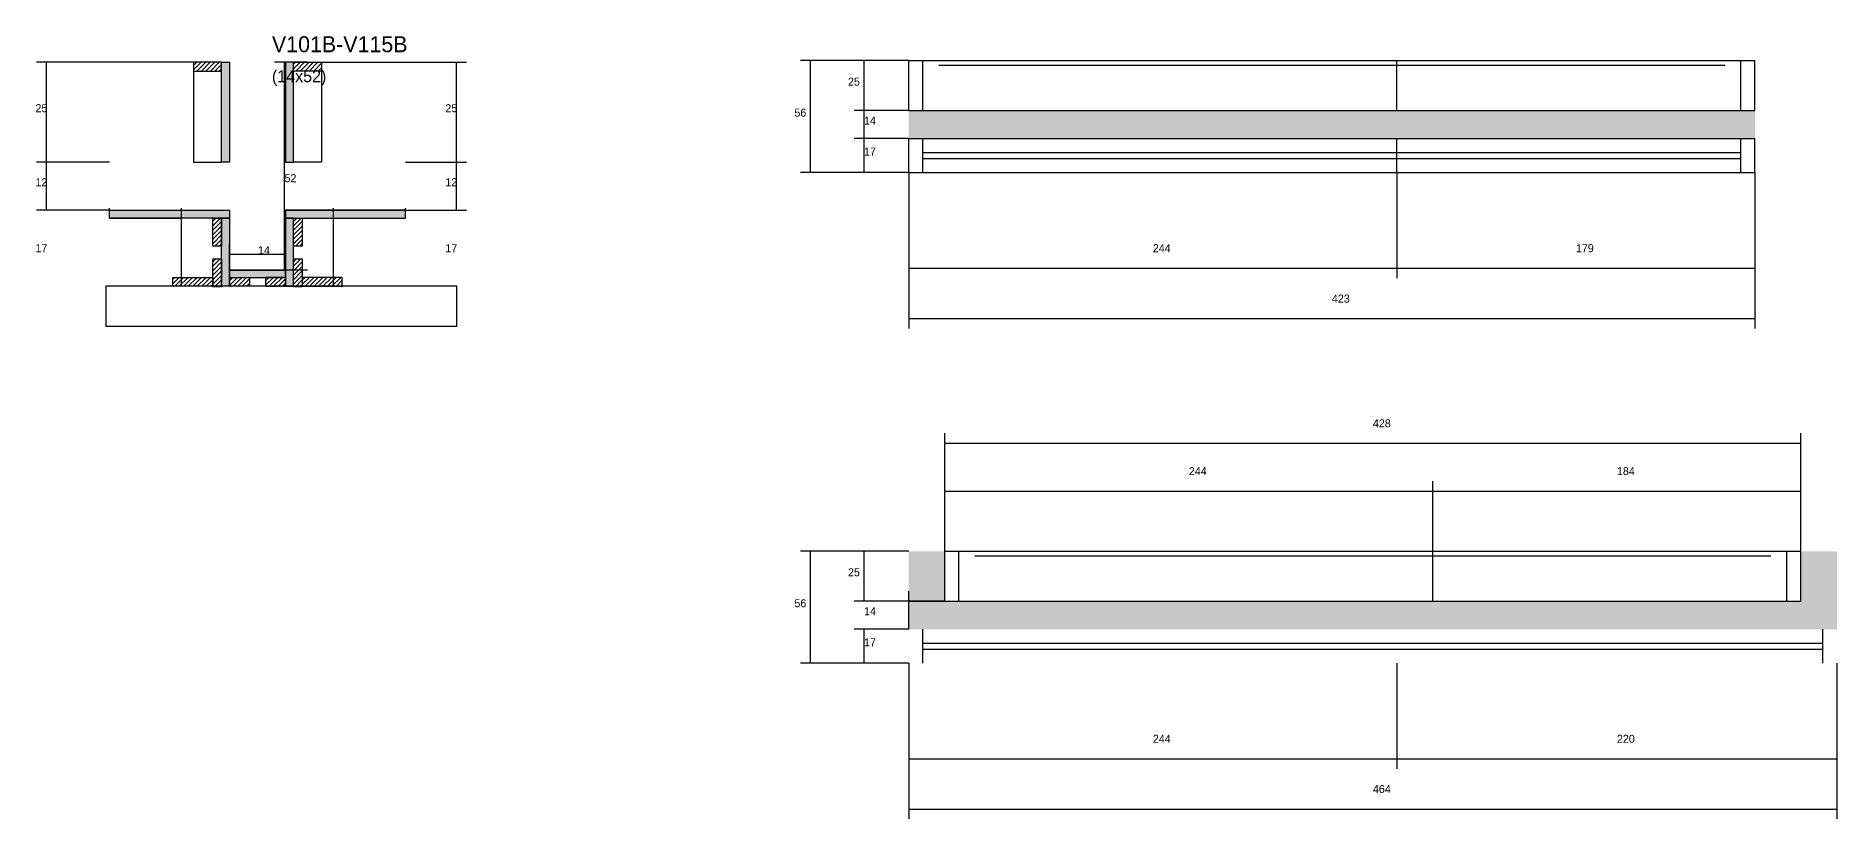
# Model space of a CAD drawing. Header units: metres. Extents: x 230 to 4258, y -1006 to 278.
# Drawn here: x 3357 to 4258, y -185 to 207 of the extents above; entities that cross this region are included whole.
import ezdxf

# ---------------------------------------------------------------- set-up
doc = ezdxf.new("R2010")
doc.units = ezdxf.units.M
for name, color, linetype in [('COTA', 241, 'Continuous'), ('Hachura', 253, 'Continuous'), ('Madeira', 126, 'Continuous'), ('Painéis', 200, 'Continuous'), ('SARR_2.2x7', 40, 'Continuous'), ('Texto Seção', 7, 'Continuous')]:
    doc.layers.add(name, color=color, linetype=linetype)

msp = doc.modelspace()

# ---------------------------------------------------------------- hatches: boundary and pattern name
at = {"layer": 'COTA'}
h = msp.add_hatch(dxfattribs=at)
h.set_pattern_fill('AR-CONC', scale=0.03)
h.paths.add_polyline_path([(3793.6, 169.3), (3793.6, 155.3), (4216.6, 155.3), (4216.6, 169.3)])
h = msp.add_hatch(dxfattribs=at)
h.set_pattern_fill('AR-CONC', scale=0.03)
h.paths.add_polyline_path([(4239.6, -76.1), (3811.6, -76.1), (3811.6, -51.1), (3793.6, -51.1), (3793.6, -90.1), (4257.6, -90.1), (4257.6, -51.1), (4239.6, -51.1)])
at = {"layer": 'Hachura'}
h = msp.add_hatch(dxfattribs=at)
h.set_pattern_fill('ANSI31', scale=0.5)
h.paths.add_polyline_path([(3450, 189.1), (3450, 193.5), (3450, 193.5), (3436, 193.5), (3436, 193.5), (3436, 189.1), (3436, 189.1), (3450, 189.1)])
h = msp.add_hatch(color=8, dxfattribs=at)
h.dxf.hatch_style = 1
h.paths.add_polyline_path([(3454, 193.5), (3450, 193.5), (3450, 143.5), (3454, 143.5)])
h = msp.add_hatch(color=8, dxfattribs=at)
h.dxf.hatch_style = 1
h.paths.add_polyline_path([(3486, 193.5), (3482, 193.5), (3482, 143.5), (3486, 143.5)])
h = msp.add_hatch(dxfattribs=at)
h.set_pattern_fill('ANSI31', scale=0.5)
h.paths.add_polyline_path([(3486, 189.1), (3486, 193.5), (3486, 193.5), (3500, 193.5), (3500, 193.5), (3500, 189.1), (3500, 189.1), (3486, 189.1)])
h = msp.add_hatch(color=8, dxfattribs=at)
h.dxf.hatch_style = 1
h.paths.add_polyline_path([(3394, 115.5), (3394, 119.5), (3394, 119.5), (3454, 119.5), (3454, 119.5), (3454, 115.5), (3454, 115.5), (3394, 115.5)])
h = msp.add_hatch(color=8, dxfattribs=at)
h.dxf.hatch_style = 1
h.paths.add_polyline_path([(3542, 115.5), (3542, 119.5), (3542, 119.5), (3482, 119.5), (3482, 119.5), (3482, 115.5), (3482, 115.5), (3542, 115.5)])
h = msp.add_hatch(dxfattribs=at)
h.set_pattern_fill('ANSI31', scale=0.5)
h.paths.add_polyline_path([(3450, 101.5), (3445.6, 101.5), (3445.6, 101.5), (3445.6, 115.5), (3445.6, 115.5), (3450, 115.5), (3450, 115.5), (3450, 101.5)])
h = msp.add_hatch(color=8, dxfattribs=at)
h.dxf.hatch_style = 1
h.paths.add_polyline_path([(3450, 81.5), (3454, 81.5), (3454, 115.5), (3450, 115.5)])
h = msp.add_hatch(color=8, dxfattribs=at)
h.dxf.hatch_style = 1
h.paths.add_polyline_path([(3486, 115.5), (3482, 115.5), (3482, 89.5), (3482, 81.5), (3486, 81.5)])
h = msp.add_hatch(dxfattribs=at)
h.set_pattern_fill('ANSI31', scale=0.5)
h.paths.add_polyline_path([(3490.4, 101.5), (3486, 101.5), (3486, 101.5), (3486, 115.5), (3486, 115.5), (3490.4, 115.5), (3490.4, 115.5), (3490.4, 101.5)])
h = msp.add_hatch(dxfattribs=at)
h.set_pattern_fill('ANSI31', scale=0.5)
h.paths.add_polyline_path([(3450, 81.2), (3445.6, 81.2), (3445.6, 81.2), (3445.6, 95.2), (3445.6, 95.2), (3450, 95.2), (3450, 95.2), (3450, 81.2)])
h = msp.add_hatch(dxfattribs=at)
h.set_pattern_fill('ANSI31', scale=0.5)
h.paths.add_polyline_path([(3490.4, 81.2), (3486, 81.2), (3486, 81.2), (3486, 95.2), (3486, 95.2), (3490.4, 95.2), (3490.4, 95.2), (3490.4, 81.2)])
h = msp.add_hatch(dxfattribs=at)
h.set_pattern_fill('ANSI31', scale=0.5)
h.paths.add_polyline_path([(3425.6, 81.5), (3425.6, 85.9), (3425.6, 85.9), (3445.6, 85.9), (3445.6, 85.9), (3445.6, 81.5), (3445.6, 81.5), (3425.6, 81.5)])
h = msp.add_hatch(color=8, dxfattribs=at)
h.dxf.hatch_style = 1
h.paths.add_polyline_path([(3482, 85.9), (3482, 89.5), (3482, 89.5), (3454, 89.5), (3454, 89.5), (3454, 85.9), (3454, 85.9), (3482, 85.9)])
h = msp.add_hatch(dxfattribs=at)
h.set_pattern_fill('ANSI31', scale=0.5)
h.paths.add_polyline_path([(3454, 81.5), (3454, 85.9), (3454, 85.9), (3464, 85.9), (3464, 85.9), (3464, 81.5), (3464, 81.5), (3454, 81.5)])
h = msp.add_hatch(dxfattribs=at)
h.set_pattern_fill('ANSI31', scale=0.5)
h.paths.add_polyline_path([(3482, 81.5), (3482, 85.9), (3482, 85.9), (3472, 85.9), (3472, 85.9), (3472, 81.5), (3472, 81.5), (3482, 81.5)])
h = msp.add_hatch(dxfattribs=at)
h.set_pattern_fill('ANSI31', scale=0.5)
h.paths.add_polyline_path([(3510.4, 81.5), (3510.4, 85.9), (3510.4, 85.9), (3490.4, 85.9), (3490.4, 85.9), (3490.4, 81.5), (3490.4, 81.5), (3510.4, 81.5)])

# ---------------------------------------------------------------- linework, layer by layer
at = {"layer": 'COTA'}
for p, q in [((3436, 193.5), (3357.5, 193.5)), ((3362.5, 143.5), (3362.5, 193.5)), ((3493, 193.5), (3476.5, 193.5)), ((3481.5, 89.5), (3481.5, 193.5)), ((3500, 193.5), (3572.4, 193.5)), ((3567.4, 143.5), (3567.4, 193.5)), ((3793.6, 194.3), (3739.4, 194.3)), ((3744.4, 138.3), (3744.4, 194.3)), ((3793.6, 194.3), (3766.2, 194.3)), ((3771.2, 169.3), (3771.2, 194.3)), ((3793.6, 169.3), (3766.2, 169.3)), ((3793.6, 169.3), (3766.2, 169.3)), ((3771.2, 155.3), (3771.2, 169.3)), ((3793.6, 155.3), (3766.2, 155.3)), ((3793.6, 155.3), (3766.2, 155.3)), ((3771.2, 138.3), (3771.2, 155.3)), ((3394, 143.5), (3357.5, 143.5)), ((3394, 143.5), (3357.5, 143.5)), ((3362.5, 119.5), (3362.5, 143.5)), ((3542, 143.5), (3572.4, 143.5)), ((3542, 143.5), (3572.4, 143.5)), ((3567.4, 119.5), (3567.4, 143.5)), ((3793.6, 138.3), (3739.4, 138.3)), ((3793.6, 138.3), (3766.2, 138.3)), ((3793.6, 138.3), (3793.6, 85.5)), ((3793.6, 138.3), (3793.6, 60.3)), ((4037.6, 138.3), (4037.6, 85.5)), ((4037.6, 138.3), (4037.6, 85.5)), ((4216.6, 138.3), (4216.6, 85.5)), ((4216.6, 138.3), (4216.6, 60.3)), ((3394, 119.5), (3357.5, 119.5)), ((3394, 115.5), (3394, 120.5)), ((3430, 81.5), (3430, 120.5)), ((3506, 81.5), (3506, 120.5)), ((3542, 115.5), (3542, 120.5)), ((3542, 119.5), (3572.4, 119.5)), ((3394, 115.5), (3430, 115.5)), ((3506, 115.5), (3542, 115.5)), ((3454, 81.5), (3454, 102.5)), ((3482, 81.5), (3482, 102.5)), ((3454, 97.5), (3482, 97.5)), ((3793.6, 90.5), (4037.6, 90.5)), ((4037.6, 90.5), (4216.6, 90.5)), ((3493, 89.5), (3476.5, 89.5)), ((3793.6, 65.3), (4216.6, 65.3)), ((3811.6, -51.1), (3811.6, 7.9)), ((3811.6, 2.9), (4239.6, 2.9)), ((4239.6, -51.1), (4239.6, 7.9)), ((3811.6, -51.1), (3811.6, -16)), ((4055.6, -51.1), (4055.6, -16)), ((4055.6, -51.1), (4055.6, -16)), ((4239.6, -51.1), (4239.6, -16)), ((3811.6, -21), (4055.6, -21)), ((4055.6, -21), (4239.6, -21)), ((3793.6, -51.1), (3739.4, -51.1)), ((3744.4, -107.1), (3744.4, -51.1)), ((3793.6, -51.1), (3766.2, -51.1)), ((3771.2, -76.1), (3771.2, -51.1)), ((3793.6, -90.1), (3793.6, -71.1)), ((3811.6, -76.1), (3811.6, -71.1)), ((3811.6, -76.1), (3766.2, -76.1)), ((3793.6, -76.1), (3811.6, -76.1)), ((3793.6, -90.1), (3766.2, -90.1)), ((3771.2, -107.1), (3771.2, -90.1)), ((3793.6, -107.1), (3739.4, -107.1)), ((3793.6, -107.1), (3766.2, -107.1)), ((3793.6, -107.1), (3793.6, -159.9)), ((3793.6, -107.1), (3793.6, -185)), ((4037.6, -107.1), (4037.6, -159.9)), ((4037.6, -107.1), (4037.6, -159.9)), ((4257.6, -107.1), (4257.6, -159.9)), ((4257.6, -107.1), (4257.6, -185)), ((3793.6, -154.9), (4037.6, -154.9)), ((4037.6, -154.9), (4257.6, -154.9)), ((3793.6, -180), (4257.6, -180))]:
    msp.add_line(p, q, dxfattribs=at)
at = {"layer": 'Madeira'}
for points in [[(3450, 189.1), (3450, 193.5), (3436, 193.5), (3436, 189.1)], [(3450, 193.5), (3436, 193.5), (3436, 143.5), (3450, 143.5)], [(3486, 189.1), (3486, 193.5), (3500, 193.5), (3500, 189.1)], [(3486, 193.5), (3500, 193.5), (3500, 143.5), (3486, 143.5)], [(3450, 101.5), (3445.6, 101.5), (3445.6, 115.5), (3450, 115.5)], [(3490.4, 101.5), (3486, 101.5), (3486, 115.5), (3490.4, 115.5)], [(3450, 81.2), (3445.6, 81.2), (3445.6, 95.2), (3450, 95.2)], [(3490.4, 81.2), (3486, 81.2), (3486, 95.2), (3490.4, 95.2)], [(3392.1, 61.5), (3567.7, 61.5), (3567.7, 81.5), (3392.1, 81.5)], [(3425.6, 81.5), (3425.6, 85.9), (3445.6, 85.9), (3445.6, 81.5)], [(3454, 81.5), (3454, 85.9), (3464, 85.9), (3464, 81.5)], [(3482, 81.5), (3482, 85.9), (3472, 85.9), (3472, 81.5)], [(3510.4, 81.5), (3510.4, 85.9), (3490.4, 85.9), (3490.4, 81.5)]]:
    msp.add_lwpolyline(points, close=True, dxfattribs=at)
at = {"layer": 'Painéis'}
for p, q in [((3793.6, 194.3), (4216.6, 194.3)), ((3793.6, 169.3), (3793.6, 194.3)), ((4037.6, 169.3), (4037.6, 194.3)), ((4216.6, 169.3), (4216.6, 194.3)), ((3793.6, 169.3), (4216.6, 169.3)), ((3793.6, 155.3), (4216.6, 155.3)), ((3793.6, 138.3), (3793.6, 155.3)), ((4037.6, 138.3), (4037.6, 155.3)), ((4216.6, 138.3), (4216.6, 155.3)), ((3793.6, 138.3), (4216.6, 138.3)), ((3394, 119.5), (3454, 119.5)), ((3482, 119.5), (3542, 119.5)), ((3454, 89.5), (3482, 89.5)), ((3811.6, -51.1), (4239.6, -51.1)), ((3811.6, -76.1), (3811.6, -51.1)), ((4055.6, -76.1), (4055.6, -51.1)), ((4239.6, -76.1), (4239.6, -51.1)), ((3811.6, -76.1), (4239.6, -76.1))]:
    msp.add_line(p, q, dxfattribs=at)
for points in [[(3450, 193.5), (3454, 193.5), (3454, 143.5), (3450, 143.5)], [(3486, 193.5), (3482, 193.5), (3482, 143.5), (3486, 143.5)], [(3394, 115.5), (3394, 119.5), (3454, 119.5), (3454, 115.5)], [(3542, 115.5), (3542, 119.5), (3482, 119.5), (3482, 115.5)], [(3450, 115.5), (3454, 115.5), (3454, 81.5), (3450, 81.5)], [(3486, 115.5), (3482, 115.5), (3482, 81.5), (3486, 81.5)], [(3482, 85.9), (3482, 89.5), (3454, 89.5), (3454, 85.9)]]:
    msp.add_lwpolyline(points, close=True, dxfattribs=at)
at = {"layer": 'SARR_2.2x7'}
for p, q in [((3800.6, 169.3), (3800.6, 194.3)), ((3808.6, 192.1), (4037.6, 192.1)), ((4037.6, 192.1), (4201.6, 192.1)), ((4209.6, 169.3), (4209.6, 194.3)), ((3800.6, 138.3), (3800.6, 155.3)), ((4209.6, 138.3), (4209.6, 155.3)), ((3800.6, 148.3), (4037.6, 148.3)), ((3800.6, 145.3), (4037.6, 145.3)), ((4037.6, 148.3), (4209.6, 148.3)), ((4037.6, 145.3), (4209.6, 145.3)), ((3818.6, -76.1), (3818.6, -51.1)), ((3826.6, -53.3), (4055.6, -53.3)), ((4055.6, -53.3), (4224.6, -53.3)), ((4232.6, -76.1), (4232.6, -51.1)), ((3800.6, -107.1), (3800.6, -90.1)), ((3800.6, -97.1), (4037.6, -97.1)), ((4037.6, -97.1), (4250.6, -97.1)), ((4250.6, -107.1), (4250.6, -90.1)), ((3800.6, -100.1), (4037.6, -100.1)), ((4037.6, -100.1), (4250.6, -100.1))]:
    msp.add_line(p, q, dxfattribs=at)

# ---------------------------------------------------------------- texts
at = {"layer": 'COTA'}
for s, p in [('25', (3763.2, 181.8)), ('25', (3357, 168.5)), ('25', (3561.9, 168.5)), ('56', (3736.4, 166.3)), ('14', (3771.2, 162.3)), ('17', (3771.2, 146.8)), ('12', (3357, 131.5)), ('52', (3481.5, 133.5)), ('12', (3561.9, 131.5)), ('17', (3357, 98.5)), ('14', (3468.3, 97.5)), ('17', (3561.9, 98.5)), ('244', (3915.6, 98.5)), ('179', (4127.1, 98.5)), ('423', (4005.1, 73.3)), ('428', (4025.6, 10.9)), ('244', (3933.6, -13)), ('184', (4147.6, -13)), ('25', (3763.2, -63.6)), ('56', (3736.4, -79.1)), ('14', (3771.2, -83.1)), ('17', (3771.2, -98.6)), ('244', (3915.6, -146.9)), ('220', (4147.6, -146.9)), ('464', (4025.6, -172))]:
    msp.add_text(s, height=4, dxfattribs=at).set_placement(p)
at = {"layer": 'Texto Seção'}
for s, height, p in [('V101B-V115B', 8, (3475.2, 198.5)), ('(14x52)', 6, (3475.2, 183.5))]:
    msp.add_text(s, height=height, dxfattribs=at).set_placement(p)

doc.saveas('drawing.dxf')
